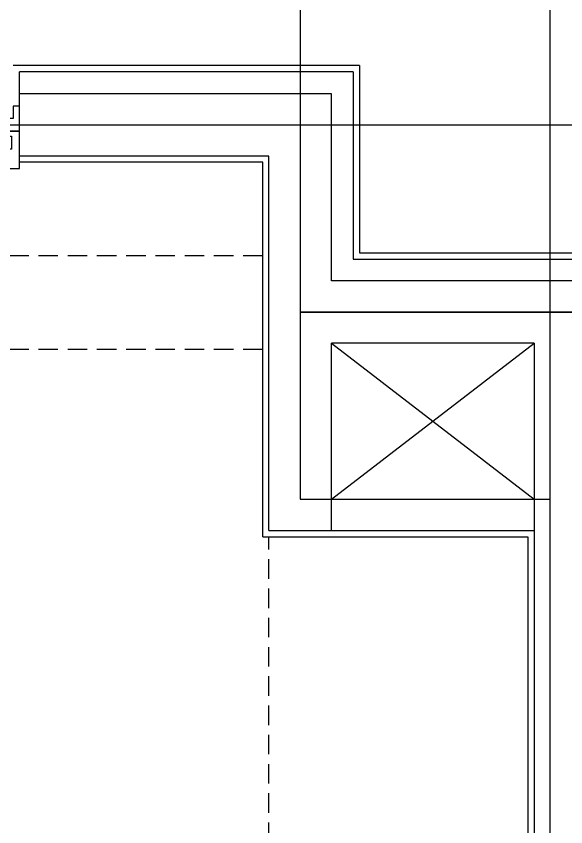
# Model space of a CAD drawing. Extents: x 11416736 to 11582377, y -14295679 to -14163266.
# Drawn here: x 11461539 to 11463300, y -14216433 to -14213835 of the extents above; entities that cross this region are included whole.
import ezdxf

# ---------------------------------------------------------------- set-up
doc = ezdxf.new("R2010")
doc.units = 0
doc.header["$LTSCALE"] = 50
doc.header["$MEASUREMENT"] = 0
doc.linetypes.add('HIDDEN', pattern=[0.375, 0.25, -0.125])
for name, color, linetype in [('! 06 중심선', 11, 'CONTINUOUS'), ('! 18 가구 주차 설치물', 252, 'CONTINUOUS'), ('! 32 스크린 75', 155, 'CONTINUOUS'), ('- 02 내력벽', 2, 'CONTINUOUS'), ('- 03 비내력벽', 93, 'CONTINUOUS'), ('- 04 마감선 01', 125, 'CONTINUOUS')]:
    doc.layers.add(name, color=color, linetype=linetype)

msp = doc.modelspace()

# ---------------------------------------------------------------- linework, layer by layer
at = {"layer": '! 06 중심선'}
for p, q in [((11462448.9, -14212139.5), (11462448.9, -14215383.5)), ((11463248.9, -14212139.5), (11463248.9, -14215383.5)), ((11459048.9, -14214183.5), (11467611.9, -14214183.5)), ((11467611.9, -14214783.5), (11462448.9, -14214783.5)), ((11463248.9, -14214783.5), (11463248.9, -14216483.5)), ((11462548.9, -14215383.5), (11463198.9, -14214883.5)), ((11462548.9, -14214883.5), (11463198.9, -14215383.5)), ((11462448.9, -14215383.5), (11463248.9, -14215383.5))]:
    msp.add_line(p, q, dxfattribs=at)
at = {"layer": '! 06 중심선', "ltscale": 30}
for p, q in [((11459048.9, -14214183.5), (11462448.9, -14214183.5)), ((11462448.9, -14214183.5), (11462448.9, -14215383.5)), ((11462448.9, -14214783.5), (11466148.9, -14214783.5))]:
    msp.add_line(p, q, dxfattribs=at)
at = {"layer": '! 18 가구 주차 설치물', "linetype": 'HIDDEN', "ltscale": 5}
for p, q in [((11462328.9, -14214603.5), (11459168.9, -14214603.5)), ((11462328.9, -14214903.5), (11459168.9, -14214903.5)), ((11462348.9, -14217513.5), (11462348.9, -14215503.5))]:
    msp.add_line(p, q, dxfattribs=at)
at = {"layer": '! 32 스크린 75'}
msp.add_lwpolyline([(11461548.9, -14214148.5), (11461548.9, -14214123.5), (11461528.9, -14214123.5), (11461528.9, -14214163.5), (11461508.9, -14214163.5), (11461508.9, -14214203.5), (11461548.9, -14214203.5), (11461548.9, -14214178.5)], dxfattribs=at)
msp.add_lwpolyline([(11461548.9, -14214203.5), (11461503.9, -14214203.5), (11461503.9, -14214220), (11461523.9, -14214220), (11461523.9, -14214261), (11461503.9, -14214261), (11461503.9, -14214323.5), (11461548.9, -14214323.5)], close=True, dxfattribs=at)
at = {"layer": '- 02 내력벽', "ltscale": 30}
for p, q in [((11462548.9, -14214083.5), (11461548.9, -14214083.5)), ((11462348.9, -14214283.5), (11461548.9, -14214283.5)), ((11462348.9, -14215483.5), (11462348.9, -14214283.5)), ((11464648.9, -14214683.5), (11462548.9, -14214683.5)), ((11462548.9, -14215483.5), (11462548.9, -14214883.5)), ((11463198.9, -14214883.5), (11463198.9, -14217533.5)), ((11462348.9, -14215483.5), (11462548.9, -14215483.5))]:
    msp.add_line(p, q, dxfattribs=at)
at = {"layer": '- 02 내력벽'}
for p, q in [((11461548.9, -14214283.5), (11461548.9, -14214083.5)), ((11462548.9, -14214683.5), (11462548.9, -14214083.5)), ((11463198.9, -14214883.5), (11462548.9, -14214883.5))]:
    msp.add_line(p, q, dxfattribs=at)
at = {"layer": '- 03 비내력벽', "color": 3, "ltscale": 30}
for p, q in [((11462548.9, -14215383.5), (11463198.9, -14215383.5)), ((11462548.9, -14215483.5), (11463198.9, -14215483.5))]:
    msp.add_line(p, q, dxfattribs=at)
at = {"layer": '- 04 마감선 01'}
for p, q in [((11462638.9, -14213993.5), (11461528.9, -14213993.5)), ((11462638.9, -14213993.5), (11462638.9, -14214593.5)), ((11462618.9, -14214013.5), (11461548.9, -14214013.5)), ((11461548.9, -14214083.5), (11461548.9, -14214013.5)), ((11462618.9, -14214013.5), (11462618.9, -14214613.5)), ((11462328.9, -14214303.5), (11461548.9, -14214303.5)), ((11462328.9, -14215503.5), (11462328.9, -14214303.5)), ((11462638.9, -14214593.5), (11464668.9, -14214593.5)), ((11462618.9, -14214613.5), (11464648.9, -14214613.5)), ((11462328.9, -14215503.5), (11463178.9, -14215503.5)), ((11463178.9, -14215503.5), (11463178.9, -14217513.5))]:
    msp.add_line(p, q, dxfattribs=at)

doc.saveas('drawing.dxf')
